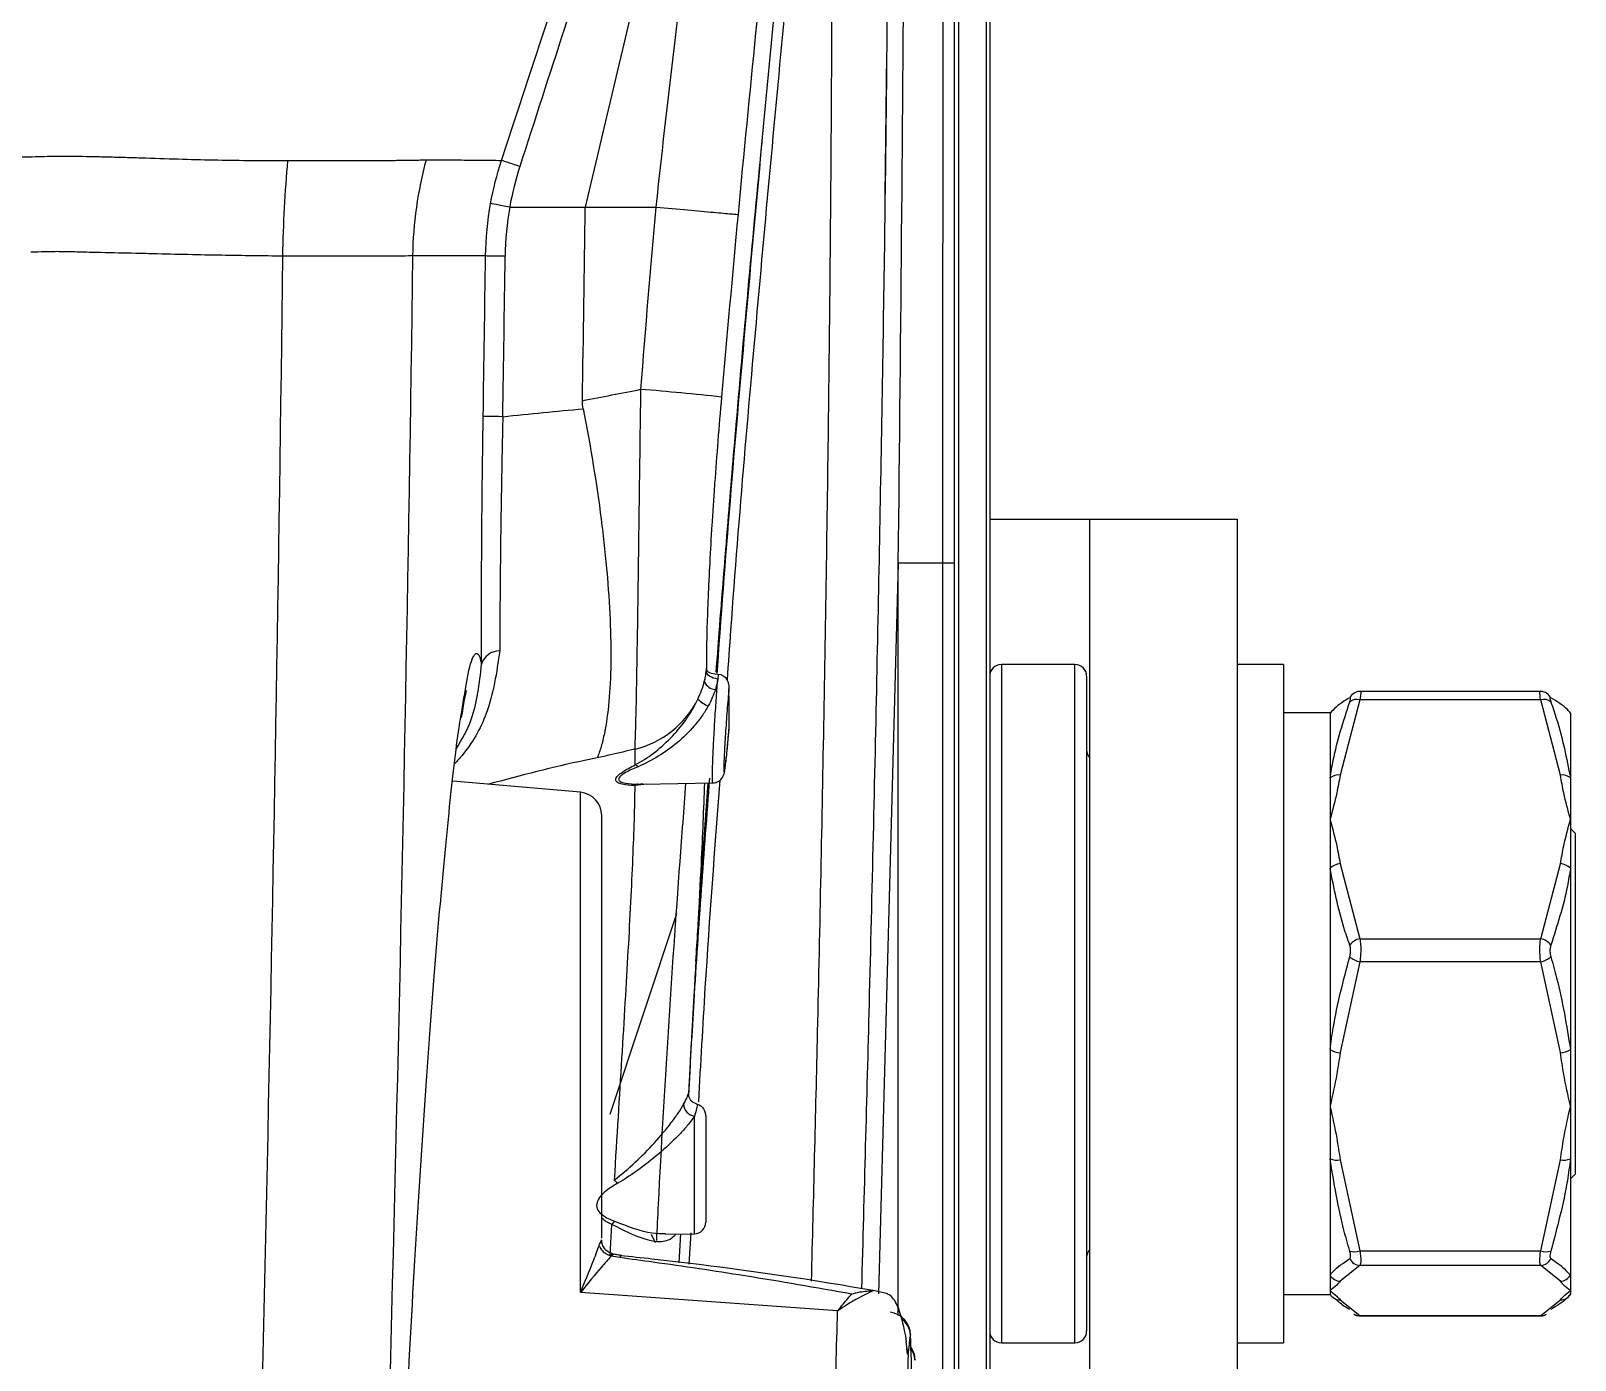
# Model space of a CAD drawing. Extents: x 14.8 to 109.8, y 1.6 to 86.6.
# Drawn here: x 52.142 to 54.133, y 9.638 to 11.352 of the extents above; entities that cross this region are included whole.
import ezdxf

# ---------------------------------------------------------------- set-up
doc = ezdxf.new("R2010")
doc.units = 0
doc.header["$MEASUREMENT"] = 0
doc.layers.add('OBJECT', color=7, linetype='CONTINUOUS')

msp = doc.modelspace()

# ---------------------------------------------------------------- linework, layer by layer
at = {"layer": 'OBJECT'}
for p, q in [((53.3383, 9.4009), (53.3383, 11.7001)), ((53.3743, 9.3832), (53.3743, 11.7001)), ((53.3783, 11.7001), (53.3783, 9.308)), ((53.2433, 11.1399), (53.2455, 11.322)), ((52.8566, 11.1251), (52.9479, 11.1251)), ((53.3783, 10.7226), (53.5073, 10.7226)), ((53.5073, 9.4726), (53.5073, 10.7226)), ((53.5073, 10.7226), (53.6973, 10.7226)), ((53.6973, 10.7226), (53.6973, 9.4726)), ((53.2604, 10.6659), (53.2347, 9.7235)), ((53.318, 10.6659), (53.2604, 10.6659)), ((53.2604, 9.6955), (53.2604, 10.6659)), ((53.3324, 10.6659), (53.318, 10.6659)), ((53.318, 9.4025), (53.318, 10.6659)), ((53.3324, 10.6659), (53.3324, 9.4016)), ((53.0131, 10.5302), (53.0131, 10.5274)), ((53.4883, 10.5351), (53.3933, 10.5351)), ((53.3933, 10.5351), (53.3933, 9.6601)), ((53.4883, 9.6601), (53.4883, 10.5351)), ((53.5033, 10.5201), (53.5033, 9.6751)), ((53.7573, 10.5351), (53.6973, 10.5351)), ((53.7573, 10.5351), (53.7573, 9.6601)), ((54.0884, 10.5003), (53.8562, 10.5003)), ((53.8557, 10.4893), (53.8303, 10.3924)), ((54.089, 10.4893), (53.8557, 10.4893)), ((54.1143, 10.3924), (54.089, 10.4893)), ((53.8173, 10.4726), (53.7573, 10.4726)), ((53.8173, 10.4726), (53.8173, 9.7226)), ((53.8173, 10.4723), (53.8173, 10.3887)), ((54.1273, 10.4723), (54.1273, 10.3887)), ((52.8505, 10.3702), (52.6858, 10.3846)), ((52.9361, 10.3808), (52.9209, 10.3789)), ((52.9245, 10.3807), (52.9311, 10.3816)), ((52.9311, 10.3807), (53.0211, 10.3823)), ((53.8173, 10.3887), (53.8173, 10.3353)), ((54.1273, 10.3887), (54.1273, 10.3353)), ((52.8505, 9.7249), (52.8505, 10.3702)), ((52.8779, 9.795), (52.8779, 10.3403)), ((53.8173, 10.3353), (53.8173, 10.2721)), ((54.1273, 10.3353), (54.1273, 10.2721)), ((54.1333, 10.3176), (54.1273, 10.3236)), ((54.1333, 10.3176), (54.1333, 9.8776)), ((53.8303, 10.2781), (53.8557, 10.1812)), ((54.089, 10.1812), (54.1143, 10.2781)), ((53.8173, 10.2721), (53.8173, 10.0385)), ((54.1273, 10.2721), (54.1273, 10.0385)), ((52.8887, 9.9551), (52.9748, 10.2137)), ((53.8557, 10.1812), (54.089, 10.1812)), ((53.8557, 10.1516), (53.8303, 10.0344)), ((54.089, 10.1516), (53.8557, 10.1516)), ((54.1143, 10.0344), (54.089, 10.1516)), ((53.8173, 10.0385), (53.8173, 9.9652)), ((54.1273, 10.0385), (54.1273, 9.9652)), ((53.8173, 9.9652), (53.8173, 9.8974)), ((54.1273, 9.9652), (54.1273, 9.8974)), ((52.9974, 9.8008), (52.9974, 9.9524)), ((53.0121, 9.9518), (53.0121, 9.8158)), ((53.8173, 9.8974), (53.8173, 9.7473)), ((53.8303, 9.8961), (53.8557, 9.7789)), ((54.089, 9.7789), (54.1143, 9.8961)), ((54.1273, 9.8974), (54.1273, 9.7473)), ((54.1273, 9.8716), (54.1333, 9.8776)), ((52.8886, 9.7731), (52.8909, 9.8128)), ((52.9416, 9.8003), (52.947, 9.7894)), ((52.9603, 9.8002), (52.9974, 9.8008)), ((52.9795, 9.8005), (52.9775, 9.7633)), ((52.9777, 9.7633), (52.9798, 9.8005)), ((52.9928, 9.802), (52.9904, 9.7616)), ((52.9014, 9.77), (52.8901, 9.7721)), ((53.8557, 9.7599), (53.8303, 9.7395)), ((53.8557, 9.7789), (54.089, 9.7789)), ((54.089, 9.7599), (53.8557, 9.7599)), ((54.1143, 9.7395), (54.089, 9.7599)), ((53.8173, 9.7473), (53.8173, 9.7275)), ((54.1273, 9.7473), (54.1273, 9.7275)), ((53.2451, 9.7239), (53.2286, 9.7274)), ((53.7573, 9.7226), (53.8173, 9.7226)), ((53.8173, 9.7275), (53.8173, 9.7226)), ((54.1273, 9.7275), (54.1273, 9.7226)), ((53.8303, 9.7156), (53.8557, 9.6952)), ((54.089, 9.6952), (54.1143, 9.7156)), ((53.8557, 9.6952), (54.089, 9.6952)), ((53.8557, 9.6952), (53.8562, 9.6952)), ((53.8562, 9.6948), (54.0884, 9.6948)), ((53.2762, 9.6708), (53.2762, 9.6699)), ((53.3933, 9.6601), (53.4883, 9.6601)), ((53.6973, 9.6601), (53.7573, 9.6601)), ((53.282, 9.6387), (53.2819, 9.6378))]:
    msp.add_line(p, q, dxfattribs=at)
at = {"layer": 'OBJECT', "flags": 128}
for points in [[(53.3325, 11.7001), (53.3325, 11.5501), (53.3324, 10.9501), (53.3324, 10.6659)], [(52.9481, 11.1251), (52.9481, 11.1251), (52.9481, 11.1251)], [(52.7503, 10.8547), (52.7453, 10.8548), (52.7406, 10.8549), (52.7363, 10.8549), (52.7325, 10.855), (52.7294, 10.855), (52.7271, 10.8551), (52.7256, 10.8551), (52.725, 10.8551)], [(53.0276, 10.5163), (53.0246, 10.5168), (53.0218, 10.5175), (53.0193, 10.5186), (53.017, 10.52), (53.0152, 10.5215), (53.0139, 10.5232), (53.0131, 10.525), (53.0129, 10.5268)], [(52.8901, 9.7721), (52.8916, 9.7738), (52.893, 9.7745), (52.8935, 9.7744)], [(53.1822, 9.7013), (52.9233, 9.7197), (52.8505, 9.7249)]]:
    msp.add_lwpolyline(points, dxfattribs=at)
at = {"layer": 'OBJECT'}
for centre, radius, start, end in [((-60.9917, 12.6251), 113.7305, 359.108243, 359.212473), ((-60.9917, 12.6251), 113.7558, 359.108243, 359.212473), ((52.6005, 6.88), 4.0233, 83.8373, 85.3249), ((52.7459, 10.5286), 0.024, 88.8686, 163.477), ((52.9016, 10.54), 0.1119, 346.0344, 354.9616), ((53.3933, 10.5201), 0.015, 90, 180), ((53.4883, 10.5201), 0.015, 0, 90), ((53.0252, 10.5193), 0.0163, 202.8295, 267.702), ((53.8551, 10.4862), 0.0137, 119.668, 154.2786), ((54.0896, 10.4862), 0.0137, 25.6878, 60.3455), ((52.8914, 10.546), 0.1237, 283.7584, 333.3183), ((53.0257, 10.5119), 0.032, 222.1589, 251.1245), ((53.8515, 10.4763), 0.0137, 72.2097, 129.9167), ((54.0932, 10.4763), 0.0137, 50.0843, 107.7894), ((53.5183, 10.4248), 0.015, 180, 222.8334), ((52.9169, 10.3955), 0.0109, 44.3509, 67.4418), ((52.9254, 10.3745), 0.00631, 97.435, 134.6468), ((53.8279, 10.3763), 0.0163, 81.293, 130.3827), ((54.1168, 10.3763), 0.0163, 49.6175, 98.7075), ((52.8479, 10.3403), 0.03, 0, 85), ((53.8313, 10.259), 0.0192, 92.9888, 136.7166), ((54.1133, 10.259), 0.0192, 43.2833, 87.0123), ((53.8595, 10.1607), 0.0209, 100.5494, 143.6997), ((54.0852, 10.1607), 0.0209, 36.3016, 79.4493), ((53.8622, 10.1813), 0.0304, 230.0918, 257.6299), ((54.0825, 10.1813), 0.0304, 282.3711, 309.9071), ((53.8322, 10.0631), 0.0288, 238.7348, 266.1429), ((54.1124, 10.0631), 0.0288, 273.8562, 301.2653), ((53.0002, 9.969), 0.0168, 184.1082, 260.4158), ((53.8262, 9.921), 0.0252, 249.3365, 279.3205), ((54.1184, 9.921), 0.0252, 260.6795, 290.6633), ((52.8179, 9.8096), 0.0978, 34.932, 38.4826), ((52.9081, 9.8014), 0.0207, 131.2752, 146.5968), ((52.9971, 9.8158), 0.015, 271, 0), ((53.5183, 9.7703), 0.015, 137.1666, 180), ((52.9062, 9.7702), 0.00483, 144.2001, 182.3494), ((53.8485, 9.7995), 0.0219, 254.5756, 289.1285), ((53.8566, 9.7751), 0.0152, 204.428, 266.6527), ((54.0961, 9.7995), 0.0219, 250.8719, 285.424), ((54.0881, 9.7751), 0.0152, 273.3487, 335.5706), ((53.8306, 9.7548), 0.0152, 209.2439, 268.8133), ((54.114, 9.7548), 0.0152, 271.1855, 330.7561), ((53.83, 9.7301), 0.0146, 209.9376, 271.3456), ((54.1147, 9.7301), 0.0146, 268.6533, 330.0624), ((53.2463, 9.6697), 0.03, 2.0496, 83.3952), ((53.249, 9.6684), 0.0273, 3.0752, 56.3241), ((53.855, 9.7089), 0.0137, 239.9062, 272.7386), ((54.0896, 9.7089), 0.0137, 267.2615, 299.5294), ((53.3933, 9.6751), 0.015, 180, 270), ((53.4883, 9.6751), 0.015, 270, 0), ((53.252, 9.6377), 0.03, 1.9515, 34.3328), ((53.2563, 9.6368), 0.0256, 2.3611, 36.8286)]:
    msp.add_arc(centre, radius, start, end, dxfattribs=at)
for centre, major_axis, ratio, start_param, end_param in [((36.0933, 11.9264), (17.178, -2.2946), 0.491797, 0.001572, 0.004502), ((36.0933, 10.7353), (-2.5309, 29.3057), 0.581045, 4.623751, 4.625932)]:
    msp.add_ellipse(centre, major_axis=major_axis, ratio=ratio, start_param=start_param, end_param=end_param, dxfattribs=at)
for points, knots in [([(53.2331, 12.6338), (53.2363, 12.5373), (53.2427, 12.3442), (53.247, 12.026), (53.2481, 11.6892), (53.2459, 11.3253), (53.2407, 10.9383), (53.2329, 10.5258), (53.2236, 10.1223), (53.2162, 9.8528), (53.2129, 9.7301)], [0, 0, 0, 0, 0.120412, 0.240837, 0.364289, 0.48774, 0.619389, 0.751037, 0.886575, 1, 1, 1, 1]), ([(52.7487, 11.1853), (52.8264, 11.4221), (52.9042, 11.659), (53.021, 12.0142), (53.06, 12.1326), (53.1185, 12.3101), (53.138, 12.3693), (53.1771, 12.4876), (53.1967, 12.5467), (53.2162, 12.6058)], [0, 0, 0, 0, 0.5, 0.5, 0.75, 0.75, 0.875, 0.875, 1, 1, 1, 1]), ([(53.2164, 12.6057), (53.2069, 12.576), (53.1978, 12.5462), (53.1801, 12.4865), (53.1715, 12.4566), (53.1455, 12.3668), (53.128, 12.3069), (53.0746, 12.1278), (53.0377, 12.0087), (52.9629, 11.7708), (52.925, 11.6521), (52.8489, 11.4147), (52.8106, 11.2961), (52.7722, 11.1774)], [0, 0, 0, 0, 0.0625, 0.0625, 0.125, 0.125, 0.25, 0.25, 0.5, 0.5, 0.75, 0.75, 1, 1, 1, 1]), ([(52.9481, 11.1251), (52.965, 11.2806), (52.9835, 11.436), (53.0155, 11.6684), (53.0268, 11.7458), (53.0518, 11.9002), (53.0653, 11.9772), (53.0806, 12.0538)], [0, 0, 0, 0, 0.5, 0.5, 0.75, 0.75, 1, 1, 1, 1]), ([(53.1537, 12.0515), (53.1444, 11.9738), (53.1353, 11.8959), (53.1176, 11.74), (53.109, 11.6621), (53.084, 11.428), (53.0683, 11.2719), (53.0537, 11.1156)], [0, 0, 0, 0, 0.25, 0.25, 0.5, 0.5, 1, 1, 1, 1]), ([(53.0268, 10.5237), (53.0274, 10.5316), (53.0387, 10.6929), (53.0653, 10.9981), (53.1001, 11.3768), (53.131, 11.6882), (53.1479, 11.853), (53.1564, 11.9355)], [0, 0, 0, 0, 0.015723, 0.321184, 0.626639, 0.813039, 1, 1, 1, 1]), ([(53.1712, 11.9468), (53.1627, 11.8642), (53.1455, 11.6987), (53.1147, 11.3902), (53.0803, 11.0185), (53.0531, 10.7077), (53.041, 10.5366), (53.0395, 10.5151)], [0, 0, 0, 0, 0.184724, 0.370013, 0.663808, 0.957607, 1, 1, 1, 1]), ([(53.1485, 9.7398), (53.1512, 9.8471), (53.1574, 10.0932), (53.165, 10.4747), (53.1713, 10.8814), (53.1747, 11.2646), (53.1755, 11.6218), (53.1727, 11.8382), (53.1712, 11.9468)], [0, 0, 0, 0, 0.1357032, 0.3114822, 0.4924436, 0.6734064, 0.8362114, 1, 1, 1, 1]), ([(53.318, 10.6659), (53.318, 10.6759), (53.318, 10.6859), (53.318, 10.6959), (53.318, 10.7359), (53.318, 10.7759), (53.318, 10.8159), (53.318, 10.9759), (53.3181, 11.1359), (53.3181, 11.2959), (53.3181, 11.3807), (53.3181, 11.4654), (53.3181, 11.5501), (53.3181, 11.6001), (53.3181, 11.6501), (53.3181, 11.7001)], [0, 0, 0, 0, 0.000762, 0.000762, 0.000762, 0.00381, 0.00381, 0.00381, 0.016002, 0.016002, 0.016002, 0.02245946, 0.02245946, 0.02245946, 0.02626946, 0.02626946, 0.02626946, 0.02626946]), ([(53.0256, 10.5251), (53.0269, 10.5421), (53.0317, 10.6067), (53.0403, 10.7132), (53.053, 10.8645), (53.0674, 11.0279), (53.079, 11.1491), (53.0847, 11.2087)], [0, 0, 0, 0, 0.074535, 0.283218, 0.467461, 0.738337, 1, 1, 1, 1]), ([(52.105, 11.1892), (52.1107, 11.1893), (52.1234, 11.1896), (52.1465, 11.1901), (52.1708, 11.1908), (52.1942, 11.1909), (52.2136, 11.1905), (52.2325, 11.1901), (52.2517, 11.1896), (52.2708, 11.1891), (52.2995, 11.1882), (52.3367, 11.1869), (52.3825, 11.1858), (52.4276, 11.1851), (52.4578, 11.185), (52.4732, 11.185)], [0, 0, 0, 0, 0.046339, 0.103947, 0.188034, 0.243506, 0.294155, 0.345786, 0.397898, 0.449917, 0.501268, 0.631985, 0.753607, 0.874254, 1, 1, 1, 1]), ([(52.4732, 11.185), (52.4762, 11.185), (52.4823, 11.185), (52.4913, 11.185), (52.5004, 11.185), (52.5094, 11.185), (52.5184, 11.185), (52.5273, 11.185), (52.5361, 11.185), (52.5449, 11.185), (52.5535, 11.1851), (52.5619, 11.1851), (52.5702, 11.1851), (52.5783, 11.1852), (52.5862, 11.1852), (52.5939, 11.1852), (52.6012, 11.1853), (52.6083, 11.1853), (52.615, 11.1854), (52.6214, 11.1855), (52.6273, 11.1855), (52.6327, 11.1856), (52.6376, 11.1857), (52.6419, 11.1858), (52.6456, 11.1858), (52.6485, 11.1859), (52.6504, 11.186), (52.6511, 11.1861), (52.6515, 11.1861)], [0, 0, 0, 0, 0.030822, 0.062033, 0.093639, 0.125648, 0.158071, 0.190924, 0.224225, 0.257989, 0.292233, 0.326979, 0.362256, 0.3981, 0.434554, 0.471663, 0.509482, 0.548076, 0.587518, 0.627887, 0.669277, 0.711799, 0.755587, 0.800805, 0.847644, 0.896344, 0.947207, 1, 1, 1, 1]), ([(52.6515, 11.1861), (52.6619, 11.186), (52.6724, 11.186), (52.6925, 11.1858), (52.7021, 11.1858), (52.7191, 11.1856), (52.7265, 11.1856), (52.7391, 11.1854), (52.7443, 11.1854), (52.7487, 11.1853)], [0, 0, 0, 0, 0.25, 0.25, 0.5, 0.5, 0.75, 0.75, 1, 1, 1, 1]), ([(52.7722, 11.1774), (52.7658, 11.1796), (52.7598, 11.1815), (52.7513, 11.1844), (52.7488, 11.1852), (52.7487, 11.1853)], [0, 0, 0, 0, 0.5, 0.5, 1, 1, 1, 1]), ([(52.7592, 11.1248), (52.7525, 11.1261), (52.7463, 11.1273), (52.7374, 11.1292), (52.7349, 11.1298), (52.7347, 11.1301)], [0, 0, 0, 0, 0.5, 0.5, 1, 1, 1, 1]), ([(52.7593, 11.1251), (52.7707, 11.1251), (52.782, 11.1251), (52.8146, 11.1251), (52.8358, 11.1251), (52.8566, 11.1251)], [0.2318928, 0.2318928, 0.2318928, 0.2318928, 0.5, 0.5, 1, 1, 1, 1]), ([(52.9481, 11.1251), (52.9623, 11.1238), (52.9759, 11.1226), (53.0012, 11.1202), (53.0124, 11.1192), (53.0316, 11.1175), (53.0392, 11.1168), (53.0474, 11.1161), (53.0495, 11.1159), (53.0525, 11.1157), (53.0534, 11.1156), (53.0537, 11.1156)], [0, 0, 0, 0, 0.25, 0.25, 0.5, 0.5, 0.75, 0.75, 0.875, 0.875, 1, 1, 1, 1]), ([(52.4667, 11.0618), (52.4539, 11.0619), (52.4276, 11.0622), (52.3869, 11.0628), (52.3438, 11.0637), (52.3068, 11.0646), (52.2695, 11.0655), (52.239, 11.0662), (52.2076, 11.0668), (52.1877, 11.0675), (52.1716, 11.0676), (52.1579, 11.0673), (52.1475, 11.0669), (52.1417, 11.0667)], [0, 0, 0, 0, 0.117703, 0.2429, 0.375597, 0.515798, 0.583787, 0.720731, 0.797141, 0.873555, 0.904025, 0.94617, 1, 1, 1, 1]), ([(52.3205, 6.2293), (52.3387, 6.6318), (52.3559, 7.0343), (52.3873, 7.8396), (52.4015, 8.2423), (52.4388, 9.4505), (52.4566, 10.2561), (52.4667, 11.0618)], [0, 0, 0, 0, 0.25, 0.25, 0.5, 0.5, 1, 1, 1, 1]), ([(52.634, 11.0623), (52.6228, 10.2542), (52.6029, 9.4462), (52.5601, 8.2344), (52.5436, 7.8306), (52.5064, 7.0232), (52.4855, 6.6196), (52.4625, 6.2161)], [0, 0, 0, 0, 0.5, 0.5, 0.75, 0.75, 1, 1, 1, 1]), ([(52.634, 11.0623), (52.6324, 11.0621), (52.6271, 11.062), (52.6097, 11.0617), (52.5976, 11.0617), (52.5678, 11.0616), (52.5501, 11.0616), (52.5107, 11.0617), (52.4891, 11.0617), (52.4667, 11.0618)], [0, 0, 0, 0, 0.25, 0.25, 0.5, 0.5, 0.75, 0.75, 1, 1, 1, 1]), ([(52.7533, 11.0616), (52.7465, 11.0617), (52.7401, 11.0618), (52.731, 11.0619), (52.7283, 11.062), (52.7281, 11.062)], [0, 0, 0, 0, 0.5, 0.5, 1, 1, 1, 1]), ([(52.853, 10.8753), (52.8657, 10.8778), (52.8784, 10.8802), (52.891, 10.8827), (52.9035, 10.8851), (52.9159, 10.8875), (52.9284, 10.89)], [0, 0, 0, 0, 0.000995434, 0.000995434, 0.000995434, 0.001975491, 0.001975491, 0.001975491, 0.001975491]), ([(52.9209, 10.4259), (52.9212, 10.4344), (52.9215, 10.4447), (52.922, 10.4629), (52.9222, 10.4694), (52.9225, 10.4832), (52.9227, 10.4904), (52.9231, 10.5133), (52.9234, 10.5301), (52.924, 10.5665), (52.9243, 10.5863), (52.9249, 10.6275), (52.9252, 10.6491), (52.9257, 10.6829), (52.9258, 10.6943), (52.9261, 10.7178), (52.9263, 10.7298), (52.9271, 10.7899), (52.9277, 10.8393), (52.9284, 10.89)], [0, 0, 0, 0, 0.125, 0.125, 0.1875, 0.1875, 0.25, 0.25, 0.375, 0.375, 0.5, 0.5, 0.625, 0.625, 0.6875, 0.6875, 0.75, 0.75, 1, 1, 1, 1]), ([(53.0324, 10.8801), (53.0291, 10.842), (53.0261, 10.8048), (53.0229, 10.7594), (53.0223, 10.7503), (53.0211, 10.7326), (53.0205, 10.7239), (53.0189, 10.6983), (53.018, 10.682), (53.0164, 10.6508), (53.0156, 10.6358), (53.0145, 10.6082), (53.014, 10.5956), (53.0135, 10.5784), (53.0134, 10.5729), (53.0132, 10.5626), (53.0131, 10.5577), (53.0129, 10.5441), (53.0129, 10.5365), (53.0131, 10.5302)], [0, 0, 0, 0, 0.25, 0.25, 0.3125, 0.3125, 0.375, 0.375, 0.5, 0.5, 0.625, 0.625, 0.75, 0.75, 0.8125, 0.8125, 0.875, 0.875, 1, 1, 1, 1]), ([(52.7229, 10.5354), (52.7228, 10.5584), (52.7228, 10.5825), (52.7228, 10.6203), (52.7229, 10.6332), (52.723, 10.6595), (52.7231, 10.673), (52.7233, 10.714), (52.7236, 10.7417), (52.7242, 10.7978), (52.7246, 10.8263), (52.725, 10.8551)], [0, 0, 0, 0, 0.25, 0.25, 0.375, 0.375, 0.5, 0.5, 0.75, 0.75, 1, 1, 1, 1]), ([(52.7503, 10.8547), (52.7497, 10.8275), (52.7492, 10.8006), (52.7482, 10.7475), (52.7478, 10.7214), (52.7473, 10.6826), (52.7472, 10.6699), (52.7469, 10.645), (52.7468, 10.6329), (52.7465, 10.5971), (52.7464, 10.5743), (52.7464, 10.5526)], [0, 0, 0, 0, 0.25, 0.25, 0.5, 0.5, 0.625, 0.625, 0.75, 0.75, 1, 1, 1, 1]), ([(52.854, 10.8648), (52.8635, 10.8161), (52.8712, 10.7687), (52.8786, 10.7111), (52.88, 10.6996), (52.8824, 10.6771), (52.8835, 10.6661), (52.8864, 10.6337), (52.8878, 10.613), (52.8895, 10.5733), (52.8898, 10.5542), (52.8893, 10.5188), (52.8885, 10.5025), (52.8858, 10.4725), (52.8838, 10.4587), (52.8801, 10.4404), (52.8787, 10.4346), (52.8764, 10.4266), (52.8756, 10.4241), (52.8739, 10.4192), (52.873, 10.4168), (52.8721, 10.4145)], [0, 0, 0, 0, 0.25, 0.25, 0.3125, 0.3125, 0.375, 0.375, 0.5, 0.5, 0.625, 0.625, 0.75, 0.75, 0.875, 0.875, 0.9375, 0.9375, 0.96875, 0.96875, 1, 1, 1, 1]), ([(52.7464, 10.5526), (52.7423, 10.5248), (52.735, 10.4745), (52.7079, 10.4288), (52.6916, 10.4108), (52.6885, 10.4074)], [0, 0, 0, 0, 0.498854, 0.904787, 1, 1, 1, 1]), ([(52.6984, 10.48), (52.7009, 10.4956), (52.7065, 10.5318), (52.7139, 10.5509), (52.7195, 10.5503), (52.7221, 10.5388), (52.7229, 10.5354)], [0, 0, 0, 0, 0.241345, 0.557223, 0.873099, 1, 1, 1, 1]), ([(52.6908, 10.4266), (52.6977, 10.4386), (52.7157, 10.4697), (52.7202, 10.5104), (52.7229, 10.5354)], [0, 0, 0, 0, 0.385703, 1, 1, 1, 1]), ([(53.0131, 10.5285), (53.0131, 10.5272), (53.0145, 10.5258), (53.0197, 10.5236), (53.0233, 10.5229), (53.0273, 10.5227)], [0, 0, 0, 0, 0.5, 0.5, 1, 1, 1, 1]), ([(53.0211, 10.3827), (53.021, 10.3827), (53.0207, 10.3826), (53.0205, 10.39), (53.021, 10.4066), (53.022, 10.4301), (53.0235, 10.4575), (53.0253, 10.4859), (53.0267, 10.5054), (53.0274, 10.5146), (53.0276, 10.5163)], [0, 0, 0, 0, 0.059231, 0.20997, 0.360702, 0.511455, 0.662524, 0.814059, 0.965993, 1, 1, 1, 1]), ([(53.0281, 10.5227), (53.0326, 10.5224), (53.0366, 10.5197), (53.0414, 10.5124), (53.0423, 10.508), (53.042, 10.5038)], [0, 0, 0, 0, 0.5, 0.5, 1, 1, 1, 1]), ([(52.6971, 10.4668), (52.6985, 10.475), (52.701, 10.4903), (52.7037, 10.5016), (52.7037, 10.5016), (52.7037, 10.5016)], [0, 0, 0, 0, 0.43782, 0.817143, 1, 1, 1, 1]), ([(53.042, 10.5038), (53.0416, 10.4996), (53.0412, 10.4952), (53.0404, 10.4858), (53.04, 10.4809), (53.0392, 10.4709), (53.0388, 10.4658), (53.0381, 10.4557), (53.0377, 10.4506), (53.0371, 10.4409), (53.0368, 10.4361), (53.0363, 10.4272), (53.0361, 10.423), (53.0355, 10.4116), (53.0353, 10.4055), (53.0353, 10.3976), (53.0355, 10.3958), (53.0361, 10.3965), (53.0363, 10.3973), (53.0368, 10.4001), (53.0371, 10.402), (53.0378, 10.4068), (53.0381, 10.4097), (53.0389, 10.4164), (53.0392, 10.4202), (53.04, 10.4284), (53.0404, 10.4329), (53.0413, 10.4422), (53.0417, 10.447), (53.0421, 10.4521)], [0, 0, 0, 0, 0.0625, 0.0625, 0.125, 0.125, 0.1875, 0.1875, 0.25, 0.25, 0.3125, 0.3125, 0.375, 0.375, 0.5, 0.5, 0.625, 0.625, 0.6875, 0.6875, 0.75, 0.75, 0.8125, 0.8125, 0.875, 0.875, 0.9375, 0.9375, 1, 1, 1, 1]), ([(53.8562, 10.5001), (53.8554, 10.5002), (53.8533, 10.5003), (53.8505, 10.4994), (53.8489, 10.4984), (53.8483, 10.4981)], [0, 0, 0, 0, 0.265909, 0.751596, 1, 1, 1, 1]), ([(53.8562, 10.5), (53.8563, 10.5001), (53.8568, 10.5003), (53.8569, 10.4978), (53.8564, 10.4937), (53.8559, 10.4904), (53.8557, 10.4893)], [0, 0, 0, 0, 0.15693, 0.501937, 0.833128, 1, 1, 1, 1]), ([(54.089, 10.4893), (54.0886, 10.4915), (54.0879, 10.4958), (54.0877, 10.4996), (54.0882, 10.5001), (54.0884, 10.5003)], [0, 0, 0, 0, 0.3401082, 0.6859023, 1, 1, 1, 1]), ([(54.0963, 10.4981), (54.0954, 10.4986), (54.0931, 10.4998), (54.0902, 10.5006), (54.0885, 10.5003), (54.0884, 10.5003)], [0, 0, 0, 0, 0.389134, 0.97431, 1, 1, 1, 1]), ([(52.6006, 8.9095), (52.6023, 8.9659), (52.6064, 9.1075), (52.615, 9.334), (52.6264, 9.5806), (52.6392, 9.8116), (52.653, 10.0209), (52.6672, 10.2022), (52.681, 10.3483), (52.6916, 10.4419), (52.6969, 10.4717), (52.6984, 10.48)], [0, 0, 0, 0, 0.08215, 0.206225, 0.3303, 0.454593, 0.578886, 0.70328, 0.827673, 0.951915, 1, 1, 1, 1]), ([(52.9211, 10.4056), (52.9294, 10.4099), (52.9371, 10.415), (52.9522, 10.4264), (52.9595, 10.4328), (52.9735, 10.4471), (52.9801, 10.4549), (52.9892, 10.4677), (52.9921, 10.4721), (52.9974, 10.4812), (52.9998, 10.4858), (53.002, 10.4905)], [0, 0, 0, 0, 0.25, 0.25, 0.5, 0.5, 0.75, 0.75, 0.875, 0.875, 1, 1, 1, 1]), ([(53.0153, 10.4817), (53.0128, 10.4771), (53.01, 10.4727), (53.004, 10.4641), (53.0007, 10.4599), (52.9905, 10.448), (52.983, 10.4408), (52.9673, 10.4276), (52.9591, 10.4218), (52.9424, 10.4115), (52.9338, 10.407), (52.9247, 10.4032)], [0, 0, 0, 0, 0.125, 0.125, 0.25, 0.25, 0.5, 0.5, 0.75, 0.75, 1, 1, 1, 1]), ([(53.8427, 10.4922), (53.8401, 10.4907), (53.8288, 10.4842), (53.8223, 10.4775), (53.8173, 10.4723)], [0, 0, 0, 0, 0.230777, 1, 1, 1, 1]), ([(53.8173, 10.3887), (53.8186, 10.3964), (53.824, 10.4295), (53.8346, 10.4619), (53.8427, 10.4868)], [0, 0, 0, 0, 0.230783, 1, 1, 1, 1]), ([(53.8427, 10.4868), (53.8429, 10.4873), (53.8434, 10.489), (53.8439, 10.4911), (53.8438, 10.4925), (53.843, 10.4923), (53.8427, 10.4922)], [0, 0, 0, 0, 0.1425308, 0.4218867, 0.7116201, 1, 1, 1, 1]), ([(54.102, 10.4922), (54.1018, 10.4923), (54.1012, 10.4925), (54.1008, 10.492), (54.1009, 10.4901), (54.1016, 10.4879), (54.102, 10.4868)], [0, 0, 0, 0, 0.142538, 0.421896, 0.711625, 1, 1, 1, 1]), ([(54.1273, 10.4723), (54.1261, 10.4739), (54.1207, 10.4806), (54.1101, 10.4872), (54.102, 10.4922)], [0, 0, 0, 0, 0.230784, 1, 1, 1, 1]), ([(54.102, 10.4868), (54.1046, 10.4794), (54.1158, 10.4472), (54.1223, 10.4141), (54.1273, 10.3887)], [0, 0, 0, 0, 0.230778, 1, 1, 1, 1]), ([(53.0211, 10.3825), (53.0224, 10.3825), (53.0252, 10.3825), (53.0289, 10.3844), (53.0319, 10.3869), (53.0338, 10.3894), (53.0348, 10.3916), (53.0355, 10.3934), (53.0361, 10.3957), (53.037, 10.4005), (53.0385, 10.4124), (53.0404, 10.4316), (53.0415, 10.4458), (53.042, 10.4516)], [0, 0, 0, 0, 0.034429, 0.077256, 0.113297, 0.144634, 0.171698, 0.19947, 0.24009, 0.349083, 0.604229, 0.837113, 1, 1, 1, 1]), ([(52.9209, 10.4259), (52.9103, 10.4234), (52.8997, 10.4209), (52.8892, 10.4185), (52.8835, 10.4172), (52.8778, 10.4159), (52.8721, 10.4145)], [0.002240672, 0.002240672, 0.002240672, 0.002240672, 0.003075226, 0.003075226, 0.003075226, 0.003524259, 0.003524259, 0.003524259, 0.003524259]), ([(52.8721, 10.4145), (52.8667, 10.4135), (52.8205, 10.4044), (52.7734, 10.3917), (52.7319, 10.3806)], [0, 0, 0, 0, 0.117179, 1, 1, 1, 1]), ([(52.9209, 10.3789), (52.9148, 10.3791), (52.9091, 10.3795), (52.902, 10.3812), (52.8999, 10.3819), (52.8969, 10.3838), (52.896, 10.3851), (52.896, 10.388), (52.897, 10.3896), (52.9001, 10.393), (52.9022, 10.3947), (52.9093, 10.3996), (52.915, 10.4027), (52.9211, 10.4056)], [0, 0, 0, 0, 0.25, 0.25, 0.375, 0.375, 0.5, 0.5, 0.625, 0.625, 0.75, 0.75, 1, 1, 1, 1]), ([(52.9247, 10.4032), (52.9189, 10.4008), (52.9135, 10.3983), (52.9063, 10.3942), (52.9041, 10.3927), (52.9007, 10.3898), (52.8997, 10.3883), (52.8996, 10.3856), (52.9007, 10.3846), (52.9039, 10.3829), (52.9061, 10.3824), (52.9132, 10.3811), (52.9188, 10.3808), (52.9245, 10.3807)], [0, 0, 0, 0, 0.25, 0.25, 0.375, 0.375, 0.5, 0.5, 0.625, 0.625, 0.75, 0.75, 1, 1, 1, 1]), ([(52.8944, 9.8705), (52.8978, 9.9258), (52.901, 9.978), (52.907, 10.0766), (52.9098, 10.1229), (52.9134, 10.1877), (52.9145, 10.2086), (52.9165, 10.2481), (52.9174, 10.2668), (52.9196, 10.32), (52.9206, 10.3515), (52.9209, 10.3789)], [0, 0, 0, 0, 0.25, 0.25, 0.5, 0.5, 0.625, 0.625, 0.75, 0.75, 1, 1, 1, 1]), ([(52.9489, 9.7919), (52.9496, 9.8075), (52.9577, 9.9723), (52.9705, 10.1702), (52.984, 10.3482), (52.9865, 10.3817)], [0, 0, 0, 0, 0.078652, 0.826618, 1, 1, 1, 1]), ([(53.0104, 10.3821), (53.0091, 10.3486), (53.0059, 10.2695), (52.9984, 10.1347), (52.9921, 10.0247), (52.9896, 9.9819)], [0, 0, 0, 0, 0.3092828, 0.7309417, 1, 1, 1, 1]), ([(52.9901, 9.9792), (52.9923, 10.0198), (53, 10.158), (53.0101, 10.293), (53.0173, 10.3883)], [0, 0, 0, 0, 0.293538, 1, 1, 1, 1]), ([(52.9994, 10.1526), (53.0002, 10.1656), (53.0049, 10.2422), (53.0104, 10.3187), (53.015, 10.3822)], [0, 0, 0, 0, 0.17059, 1, 1, 1, 1]), ([(53.0302, 10.3857), (53.0235, 10.297), (53.0131, 10.1603), (53.0053, 10.0202), (53.0026, 9.971)], [0, 0, 0, 0, 0.649233, 1, 1, 1, 1]), ([(53.8303, 10.3924), (53.8289, 10.3847), (53.8255, 10.3658), (53.8204, 10.3468), (53.8174, 10.3355), (53.8173, 10.3353)], [0, 0, 0, 0, 0.400107, 0.989964, 1, 1, 1, 1]), ([(54.1273, 10.3353), (54.1273, 10.3355), (54.1243, 10.3468), (54.1191, 10.3658), (54.1157, 10.3847), (54.1143, 10.3924)], [0, 0, 0, 0, 0.010037, 0.599893, 1, 1, 1, 1]), ([(53.8173, 10.3353), (53.8174, 10.3351), (53.8204, 10.3237), (53.8255, 10.3048), (53.8289, 10.2858), (53.8303, 10.2781)], [0, 0, 0, 0, 0.010036, 0.599893, 1, 1, 1, 1]), ([(54.1143, 10.2781), (54.1157, 10.2858), (54.1191, 10.3048), (54.1243, 10.3237), (54.1273, 10.3351), (54.1273, 10.3353)], [0, 0, 0, 0, 0.400107, 0.989963, 1, 1, 1, 1]), ([(53.8427, 10.1731), (53.8401, 10.1806), (53.8288, 10.2132), (53.8223, 10.2465), (53.8173, 10.2721)], [0, 0, 0, 0, 0.230777, 1, 1, 1, 1]), ([(54.1273, 10.2721), (54.1261, 10.2644), (54.1207, 10.231), (54.1101, 10.1983), (54.102, 10.1731)], [0, 0, 0, 0, 0.230785, 1, 1, 1, 1]), ([(53.8557, 10.1812), (53.856, 10.1787), (53.8568, 10.1737), (53.8569, 10.1647), (53.8564, 10.1572), (53.8559, 10.153), (53.8557, 10.1516)], [0, 0, 0, 0, 0.28698, 0.578766, 0.858868, 1, 1, 1, 1]), ([(54.089, 10.1516), (54.0886, 10.1545), (54.0879, 10.1604), (54.0878, 10.1695), (54.0882, 10.1765), (54.0888, 10.18), (54.089, 10.1812)], [0, 0, 0, 0, 0.286988, 0.57877, 0.858875, 1, 1, 1, 1]), ([(53.8173, 10.0385), (53.8186, 10.0478), (53.824, 10.0881), (53.8346, 10.1276), (53.8427, 10.158)], [0, 0, 0, 0, 0.2307856, 1, 1, 1, 1]), ([(53.8427, 10.158), (53.8429, 10.1587), (53.8434, 10.1608), (53.8439, 10.1647), (53.8438, 10.1693), (53.843, 10.1718), (53.8427, 10.1731)], [0, 0, 0, 0, 0.142539, 0.421889, 0.711621, 1, 1, 1, 1]), ([(54.102, 10.1731), (54.1018, 10.1725), (54.1012, 10.1707), (54.1008, 10.1671), (54.1009, 10.1624), (54.1016, 10.1595), (54.102, 10.158)], [0, 0, 0, 0, 0.142536, 0.421891, 0.711623, 1, 1, 1, 1]), ([(54.102, 10.158), (54.1046, 10.1489), (54.1158, 10.1096), (54.1223, 10.0694), (54.1273, 10.0385)], [0, 0, 0, 0, 0.230776, 1, 1, 1, 1]), ([(53.8303, 10.0344), (53.8289, 10.0251), (53.8255, 10.0021), (53.8204, 9.9792), (53.8174, 9.9655), (53.8173, 9.9652)], [0, 0, 0, 0, 0.400103, 0.989961, 1, 1, 1, 1]), ([(54.1273, 9.9652), (54.1273, 9.9655), (54.1243, 9.9792), (54.1191, 10.0021), (54.1157, 10.0251), (54.1143, 10.0344)], [0, 0, 0, 0, 0.0100401, 0.5998962, 1, 1, 1, 1]), ([(52.9835, 9.9678), (52.9855, 9.9714), (52.987, 9.9742), (52.989, 9.9789), (52.9895, 9.9807), (52.9896, 9.9819)], [0, 0, 0, 0, 0.5, 0.5, 1, 1, 1, 1]), ([(52.8944, 9.8705), (52.9038, 9.8774), (52.9126, 9.8851), (52.9297, 9.9011), (52.938, 9.9095), (52.9538, 9.9268), (52.9611, 9.9356), (52.9709, 9.9485), (52.9739, 9.9526), (52.9792, 9.9605), (52.9816, 9.9644), (52.9835, 9.9678)], [0, 0, 0, 0, 0.25, 0.25, 0.5, 0.5, 0.75, 0.75, 0.875, 0.875, 1, 1, 1, 1]), ([(53.0009, 9.9681), (53.001, 9.9669), (53.0008, 9.965), (52.9997, 9.9598), (52.9987, 9.9565), (52.9974, 9.9524)], [0, 0, 0, 0, 0.5, 0.5, 1, 1, 1, 1]), ([(53.0009, 9.9681), (53.0044, 9.9671), (53.0074, 9.9647), (53.0112, 9.9588), (53.0121, 9.9553), (53.0121, 9.9518)], [0, 0, 0, 0, 0.5, 0.5, 1, 1, 1, 1]), ([(53.8173, 9.9652), (53.8174, 9.965), (53.8204, 9.9513), (53.8255, 9.9284), (53.8289, 9.9054), (53.8303, 9.8961)], [0, 0, 0, 0, 0.010036, 0.599895, 1, 1, 1, 1]), ([(54.1143, 9.8961), (54.1157, 9.9054), (54.1191, 9.9284), (54.1243, 9.9513), (54.1273, 9.965), (54.1273, 9.9652)], [0, 0, 0, 0, 0.4001054, 0.9899635, 1, 1, 1, 1]), ([(52.9974, 9.9524), (52.9952, 9.9491), (52.9924, 9.9454), (52.9864, 9.938), (52.983, 9.9341), (52.9719, 9.9223), (52.9637, 9.9145), (52.9461, 9.8992), (52.9369, 9.8918), (52.918, 9.878), (52.9083, 9.8715), (52.898, 9.8656)], [0, 0, 0, 0, 0.125, 0.125, 0.25, 0.25, 0.5, 0.5, 0.75, 0.75, 1, 1, 1, 1]), ([(53.8427, 9.7785), (53.8401, 9.7875), (53.8288, 9.8265), (53.8223, 9.8666), (53.8173, 9.8974)], [0, 0, 0, 0, 0.230777, 1, 1, 1, 1]), ([(54.1273, 9.8974), (54.1261, 9.8881), (54.1207, 9.848), (54.1101, 9.8087), (54.102, 9.7785)], [0, 0, 0, 0, 0.230785, 1, 1, 1, 1]), ([(52.898, 9.8656), (52.8922, 9.8623), (52.8866, 9.8587), (52.8792, 9.8523), (52.8769, 9.85), (52.8732, 9.8449), (52.8718, 9.8421), (52.871, 9.8363), (52.8717, 9.8335), (52.8744, 9.8288), (52.8765, 9.8268), (52.8833, 9.8216), (52.8888, 9.8191), (52.8945, 9.817)], [0, 0, 0, 0, 0.25, 0.25, 0.375, 0.375, 0.5, 0.5, 0.625, 0.625, 0.75, 0.75, 1, 1, 1, 1]), ([(52.8909, 9.8128), (52.8889, 9.8137), (52.8841, 9.8158), (52.8802, 9.819), (52.8779, 9.8209)], [0, 0, 0, 0, 0.411842, 1, 1, 1, 1]), ([(52.9732, 9.8004), (52.9729, 9.7997), (52.9724, 9.7985), (52.9678, 9.7941), (52.9566, 9.7888), (52.9301, 9.793), (52.9057, 9.8053), (52.8909, 9.8128)], [0, 0, 0, 0, 0.026905, 0.045134, 0.270148, 0.556256, 1, 1, 1, 1]), ([(52.8945, 9.817), (52.9114, 9.8104), (52.9355, 9.8011), (52.9546, 9.8012), (52.9603, 9.8013)], [0, 0, 0, 0, 0.702701, 1, 1, 1, 1]), ([(52.8505, 9.7249), (52.8505, 9.725), (52.8562, 9.7392), (52.8657, 9.7613), (52.872, 9.7786), (52.8744, 9.7853)], [0, 0, 0, 0, 0.005793, 0.61139, 1, 1, 1, 1]), ([(52.8744, 9.7853), (52.8747, 9.786), (52.8757, 9.7888), (52.8777, 9.7925), (52.8777, 9.7927), (52.8778, 9.7929)], [0, 0, 0, 0, 0.1326632, 0.5940176, 1, 1, 1, 1]), ([(52.8744, 9.7853), (52.8746, 9.785), (52.8757, 9.7826), (52.8785, 9.7786), (52.8829, 9.7752), (52.8859, 9.7739), (52.8868, 9.7735)], [0, 0, 0, 0, 0.07301, 0.451297, 0.831827, 1, 1, 1, 1]), ([(52.8924, 9.775), (52.8907, 9.7754), (52.8868, 9.7764), (52.8818, 9.7809), (52.8787, 9.7865), (52.8777, 9.7908), (52.8779, 9.7925), (52.8779, 9.7925)], [0, 0, 0, 0, 0.201666, 0.490421, 0.75679, 0.98698, 1, 1, 1, 1]), ([(52.8901, 9.7721), (52.886, 9.7675), (52.8755, 9.7554), (52.86, 9.7372), (52.8506, 9.725), (52.8505, 9.7249)], [0, 0, 0, 0, 0.381845, 0.994334, 1, 1, 1, 1]), ([(52.8868, 9.7735), (52.8871, 9.7734), (52.8875, 9.7732), (52.8881, 9.7732), (52.8887, 9.7732), (52.8898, 9.7736), (52.8912, 9.7747), (52.8925, 9.7745), (52.8933, 9.7744)], [0, 0, 0, 0, 0.055254, 0.090797, 0.126338, 0.189765, 0.469706, 1, 1, 1, 1]), ([(52.8901, 9.7721), (52.8892, 9.7723), (52.888, 9.7727), (52.8871, 9.7733), (52.8868, 9.7735)], [0, 0, 0, 0, 0.6794918, 1, 1, 1, 1]), ([(52.9038, 9.7728), (52.9024, 9.773), (52.8988, 9.7734), (52.8955, 9.7741), (52.8935, 9.7746)], [0, 0, 0, 0, 0.398595, 1, 1, 1, 1]), ([(53.2004, 9.723), (53.1544, 9.7311), (53.0692, 9.746), (52.9694, 9.7607), (52.9157, 9.768), (52.9014, 9.77)], [0, 0, 0, 0, 0.462653, 0.85657, 1, 1, 1, 1]), ([(53.2277, 9.7276), (53.2136, 9.73), (53.119, 9.7462), (53.0104, 9.7611), (52.9157, 9.771), (52.9022, 9.7724)], [0, 0, 0, 0, 0.130015, 0.876047, 1, 1, 1, 1]), ([(53.8173, 9.7473), (53.8186, 9.749), (53.824, 9.7561), (53.8346, 9.7633), (53.8427, 9.7688)], [0, 0, 0, 0, 0.230784, 1, 1, 1, 1]), ([(53.8427, 9.7688), (53.8429, 9.7689), (53.8434, 9.7694), (53.8439, 9.7711), (53.8438, 9.7743), (53.843, 9.7771), (53.8427, 9.7785)], [0, 0, 0, 0, 0.142538, 0.421892, 0.711626, 1, 1, 1, 1]), ([(53.8557, 9.7789), (53.856, 9.7762), (53.8568, 9.7707), (53.8569, 9.7645), (53.8564, 9.7611), (53.8559, 9.7602), (53.8557, 9.7599)], [0, 0, 0, 0, 0.2869838, 0.5787709, 0.8588735, 1, 1, 1, 1]), ([(54.089, 9.7599), (54.0886, 9.7606), (54.0879, 9.7621), (54.0878, 9.7675), (54.0882, 9.7735), (54.0888, 9.7775), (54.089, 9.7789)], [0, 0, 0, 0, 0.286983, 0.578765, 0.858864, 1, 1, 1, 1]), ([(54.102, 9.7785), (54.1018, 9.7778), (54.1012, 9.7758), (54.1008, 9.7727), (54.1009, 9.7699), (54.1016, 9.7692), (54.102, 9.7688)], [0, 0, 0, 0, 0.1425357, 0.4218928, 0.7116209, 1, 1, 1, 1]), ([(54.102, 9.7688), (54.1046, 9.7671), (54.1158, 9.76), (54.1223, 9.7528), (54.1273, 9.7473)], [0, 0, 0, 0, 0.2307773, 1, 1, 1, 1]), ([(53.8303, 9.7395), (53.8289, 9.7379), (53.8255, 9.7339), (53.8204, 9.73), (53.8174, 9.7276), (53.8173, 9.7275)], [0, 0, 0, 0, 0.400106, 0.989964, 1, 1, 1, 1]), ([(54.1273, 9.7275), (54.1273, 9.7276), (54.1243, 9.73), (54.1191, 9.7339), (54.1157, 9.7379), (54.1143, 9.7395)], [0, 0, 0, 0, 0.010037, 0.599894, 1, 1, 1, 1]), ([(53.2286, 9.7274), (53.2216, 9.7242), (53.21, 9.7187), (53.1954, 9.71), (53.1875, 9.7049), (53.1842, 9.7027), (53.1828, 9.7017), (53.1823, 9.7014), (53.1822, 9.7013)], [0, 0, 0, 0, 0.47394, 0.7904, 0.91452, 0.965009, 0.99335, 1, 1, 1, 1]), ([(53.1822, 9.7013), (53.1822, 9.7014), (53.1824, 9.7016), (53.183, 9.7024), (53.1848, 9.7046), (53.1906, 9.7118), (53.1961, 9.7183), (53.2003, 9.7229), (53.2004, 9.723)], [0, 0, 0, 0, 0.0137582, 0.0296284, 0.0942189, 0.3001988, 0.9823174, 1, 1, 1, 1]), ([(53.2004, 9.723), (53.2004, 9.7231), (53.204, 9.7241), (53.2138, 9.7267), (53.2228, 9.7271), (53.2286, 9.7274)], [0, 0, 0, 0, 0.007849, 0.365876, 1, 1, 1, 1]), ([(53.2601, 9.7059), (53.2588, 9.7089), (53.2561, 9.7149), (53.2506, 9.7209), (53.2467, 9.7231), (53.2451, 9.7239)], [0, 0, 0, 0, 0.3715148, 0.7428961, 1, 1, 1, 1]), ([(53.8173, 9.7275), (53.8174, 9.7275), (53.8204, 9.7251), (53.8255, 9.7211), (53.8289, 9.7172), (53.8303, 9.7156)], [0, 0, 0, 0, 0.010037, 0.599895, 1, 1, 1, 1]), ([(54.1273, 9.7229), (54.1261, 9.7213), (54.1207, 9.7145), (54.1101, 9.708), (54.102, 9.703)], [0, 0, 0, 0, 0.230784, 1, 1, 1, 1]), ([(54.1143, 9.7156), (54.1157, 9.7172), (54.1191, 9.7211), (54.1243, 9.7251), (54.1273, 9.7275), (54.1273, 9.7275)], [0, 0, 0, 0, 0.400105, 0.989963, 1, 1, 1, 1]), ([(53.1761, 9.4419), (53.1768, 9.4807), (53.1784, 9.5706), (53.1808, 9.654), (53.1822, 9.7013)], [0, 0, 0, 0, 0.432814, 1, 1, 1, 1]), ([(53.2601, 9.7059), (53.2641, 9.6927), (53.2684, 9.678), (53.2704, 9.6629), (53.2706, 9.6613)], [0, 0, 0, 0, 0.897296, 1, 1, 1, 1]), ([(53.8427, 9.703), (53.8401, 9.7045), (53.8319, 9.7091), (53.8271, 9.714), (53.8238, 9.7172)], [0, 0, 0, 0, 0.320937, 1, 1, 1, 1]), ([(53.8481, 9.6971), (53.8482, 9.697), (53.8494, 9.6962), (53.8522, 9.6951), (53.855, 9.695), (53.8562, 9.695)], [0, 0, 0, 0, 0.022313, 0.577324, 1, 1, 1, 1]), ([(54.0884, 9.695), (54.0894, 9.695), (54.0917, 9.695), (54.0945, 9.6959), (54.0959, 9.6968), (54.0964, 9.6971)], [0, 0, 0, 0, 0.347268, 0.812621, 1, 1, 1, 1]), ([(54.0884, 9.6949), (54.0884, 9.6949), (54.0885, 9.6946), (54.0888, 9.6949), (54.089, 9.6952)], [0, 0, 0, 0, 0.093774, 1, 1, 1, 1]), ([(53.2724, 9.6456), (53.2724, 9.6456), (53.2723, 9.6457), (53.2722, 9.6461), (53.2721, 9.6472), (53.2716, 9.6523), (53.2711, 9.6572), (53.2706, 9.6613)], [0, 0, 0, 0, 0.032917, 0.065885, 0.115733, 0.266196, 1, 1, 1, 1]), ([(53.2731, 9.6451), (53.2718, 9.6032), (53.2695, 9.5304), (53.268, 9.4523), (53.2673, 9.4192)], [0, 0, 0, 0, 0.57601, 1, 1, 1, 1]), ([(53.2708, 9.6556), (53.2709, 9.6553), (53.2718, 9.6527), (53.2718, 9.6499), (53.2717, 9.6475)], [0, 0, 0, 0, 0.130093, 1, 1, 1, 1]), ([(53.2724, 9.6456), (53.2726, 9.6455), (53.2729, 9.6453), (53.273, 9.6451), (53.2731, 9.6451)], [0, 0, 0, 0, 0.908976, 1, 1, 1, 1])]:
    msp.add_open_spline(points, degree=3, knots=knots, dxfattribs=at)
for points in [[(53.2604, 10.6659), (53.2673, 11.2678), (53.271, 11.8697), (53.2715, 12.4717)], [(53.0806, 12.0538), (53.0043, 11.7444), (52.9296, 11.4349), (52.8566, 11.1251)], [(52.4667, 11.0618), (52.4672, 11.1035), (52.4695, 11.1457), (52.4732, 11.185)], [(52.6515, 11.1861), (52.6405, 11.1459), (52.6346, 11.104), (52.634, 11.0623)], [(52.7346, 11.1297), (52.738, 11.1485), (52.7427, 11.1671), (52.7487, 11.1853)], [(52.7722, 11.1774), (52.7667, 11.1603), (52.7623, 11.1428), (52.7592, 11.1251)], [(52.7281, 11.062), (52.7284, 11.0847), (52.7306, 11.1074), (52.7346, 11.1297)], [(52.7594, 11.1251), (52.7557, 11.1042), (52.7536, 11.0829), (52.7533, 11.0616)], [(52.853, 10.8753), (52.8543, 10.9586), (52.8555, 11.0419), (52.8566, 11.1251)], [(52.9284, 10.89), (52.9346, 10.9684), (52.9411, 11.0468), (52.9479, 11.1251)], [(52.9479, 11.1251), (52.9479, 11.1251), (52.948, 11.1251), (52.9481, 11.1251)], [(53.0537, 11.1156), (53.0464, 11.0371), (53.0392, 10.9586), (53.0324, 10.8801)], [(52.7281, 11.062), (52.7082, 11.0619), (52.6768, 11.0621), (52.634, 11.0623)], [(52.854, 10.8648), (52.8533, 10.8683), (52.853, 10.8718), (52.853, 10.8753)], [(52.7503, 10.8547), (52.7852, 10.8584), (52.8197, 10.8618), (52.854, 10.8648)], [(53.0102, 10.513), (53.0115, 10.5178), (53.0124, 10.5225), (53.0129, 10.5268)], [(53.0129, 10.5268), (53.013, 10.5274), (53.013, 10.528), (53.0131, 10.5285)], [(53.0276, 10.5163), (53.027, 10.5121), (53.0259, 10.5076), (53.0245, 10.5031)], [(53.0273, 10.5227), (53.0276, 10.5227), (53.0279, 10.5227), (53.0281, 10.5227)], [(53.0281, 10.5227), (53.028, 10.5206), (53.0278, 10.5185), (53.0276, 10.5163)], [(53.002, 10.4905), (53.0055, 10.4981), (53.0083, 10.5056), (53.0102, 10.513)], [(53.0245, 10.5031), (53.0223, 10.496), (53.0192, 10.4888), (53.0153, 10.4817)], [(53.0421, 10.4521), (53.0421, 10.4711), (53.0421, 10.4883), (53.042, 10.5038)], [(52.9211, 10.4056), (52.9211, 10.4127), (52.921, 10.4195), (52.9209, 10.4259)], [(52.9896, 9.9819), (52.9894, 9.977), (52.9922, 9.972), (52.9974, 9.9695)], [(52.9974, 9.9695), (52.9985, 9.9689), (52.9996, 9.9685), (53.0009, 9.9681)]]:
    msp.add_open_spline(points, degree=3, dxfattribs=at)

doc.saveas('drawing.dxf')
